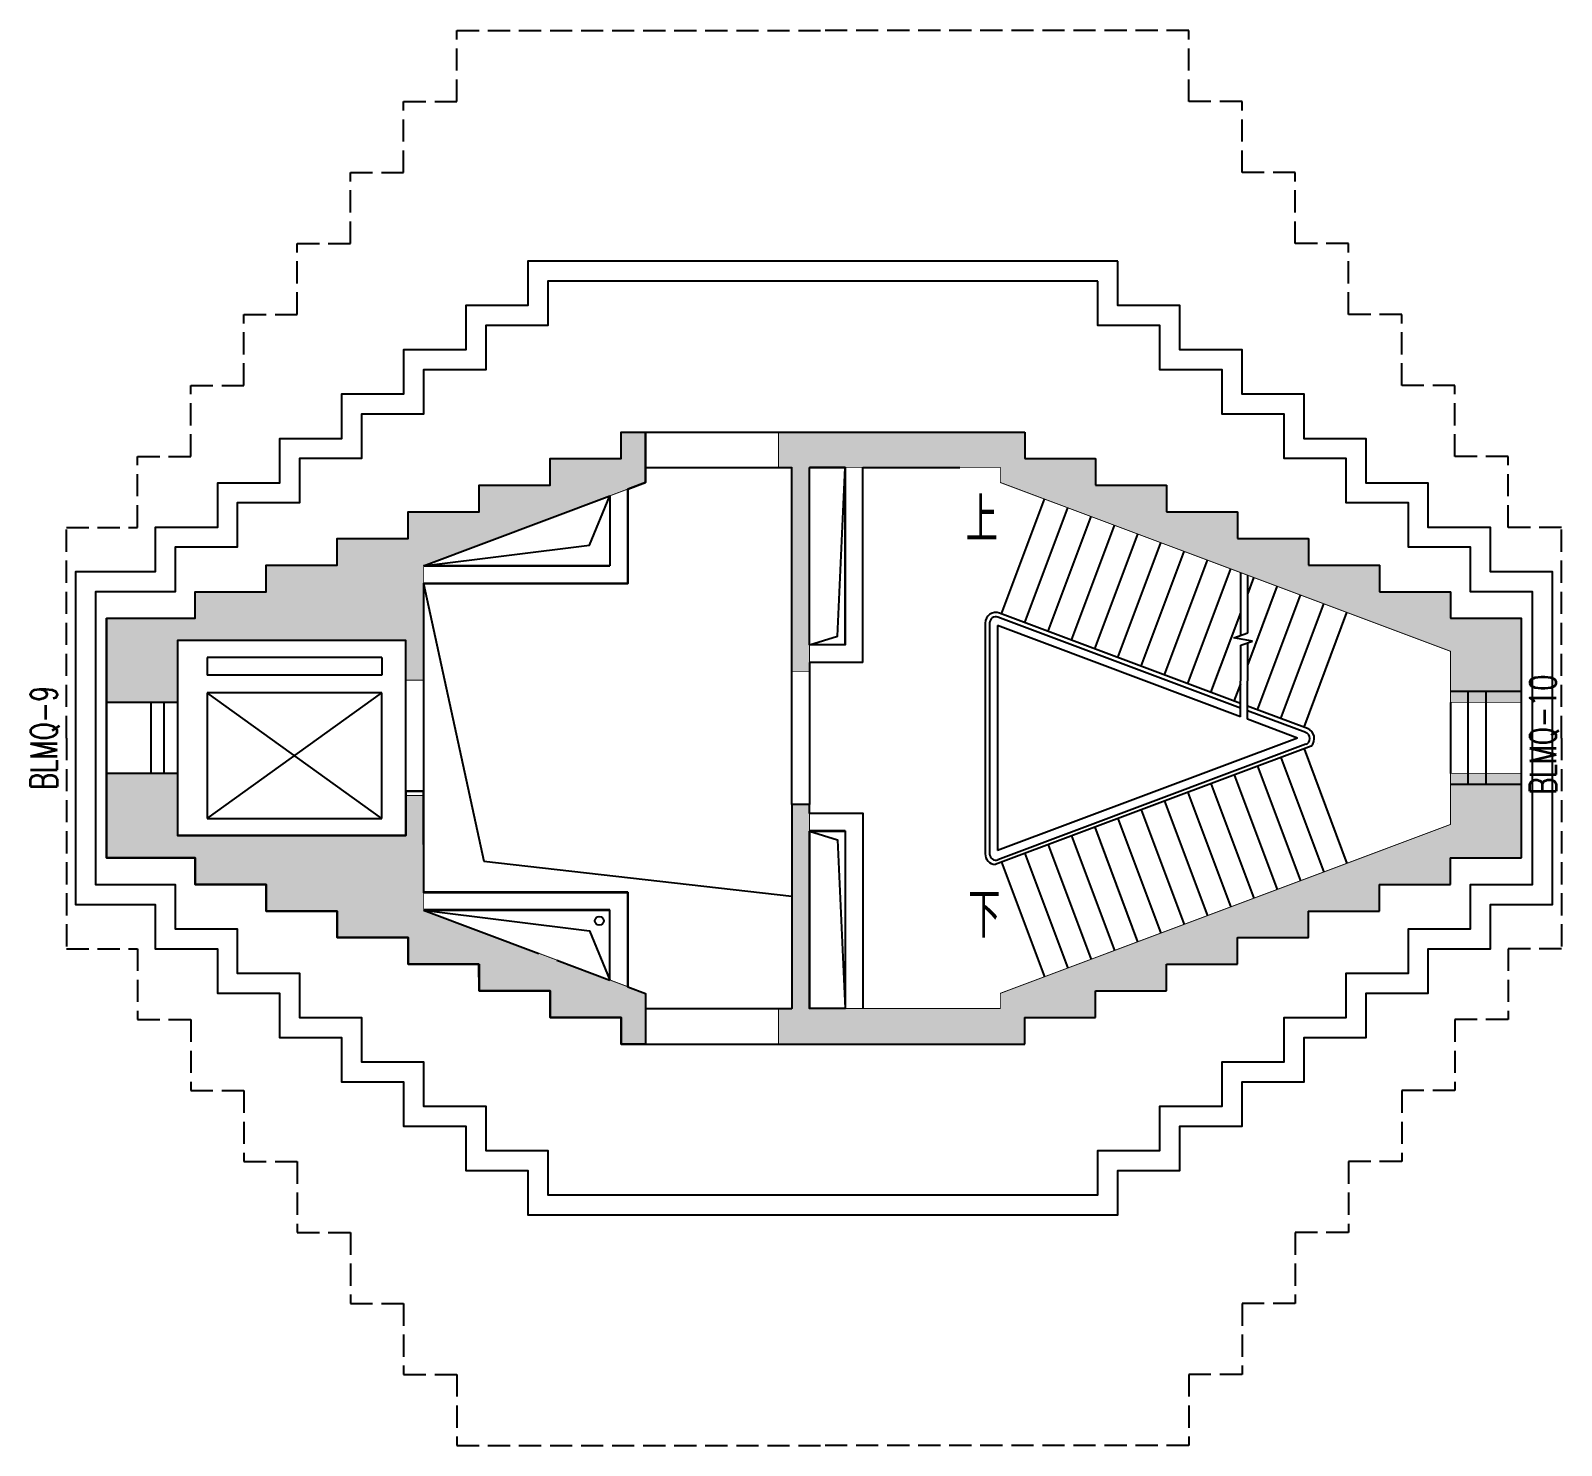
# Model space of a CAD drawing. Extents: x 1616214 to 1692011, y 310267 to 413040.
# Drawn here: x 1673545 to 1690800, y 347528 to 363478 of the extents above; entities that cross this region are included whole.
import ezdxf

# ---------------------------------------------------------------- set-up
doc = ezdxf.new("R2010")
doc.units = 0
doc.header["$LTSCALE"] = 1000
doc.header["$MEASUREMENT"] = 0
doc.linetypes.add('DASH', pattern=[0.35, 0.25, -0.1])
doc.layers.add('body', color=30, linetype='Continuous')
doc.layers.add('消防', color=222, linetype='Continuous')
doc.styles.add('_TCH_DIM', font='SIMPLEX', dxfattribs={"bigfont": 'GBCBIG'})
doc.styles.add('_TCH_WINDOW', font='txt.shx', dxfattribs={"height": 3.5, "bigfont": 'hztxt.shx'})

msp = doc.modelspace()

# ---------------------------------------------------------------- hatches: boundary and pattern name
at = {"layer": 'body'}
for points in [[(1674400, 356855), (1675400, 356855), (1675400, 357155), (1676200, 357155), (1676200, 357455), (1677000, 357455), (1677000, 357754), (1677800, 357754), (1677800, 358055), (1678600, 358055), (1678600, 358355), (1679400, 358355), (1679400, 358655), (1680200, 358655), (1680200, 358955), (1680475, 358954), (1680475, 358384), (1677975, 357446), (1677975, 356155), (1677775, 356155), (1677775, 356605), (1675200, 356605), (1675200, 355905), (1674400, 355905)], [(1681975, 358955), (1684750, 358955), (1684750, 358655), (1685550, 358655), (1685550, 358354), (1686350, 358354), (1686350, 358055), (1687150, 358055), (1687150, 357755), (1687950, 357755), (1687950, 357455), (1688750, 357455), (1688750, 357155), (1689550, 357155), (1689550, 356855), (1690350, 356855), (1690350, 355905), (1689550, 355905), (1689550, 356481), (1684475, 358384), (1684475, 358555), (1682325, 358555), (1682325, 356255), (1682131, 356255), (1682131, 358555), (1681975, 358555)], [(1674400, 354155), (1675400, 354155), (1675400, 353855), (1676200, 353855), (1676200, 353555), (1677000, 353555), (1677000, 353255), (1677800, 353255), (1677800, 352955), (1678600, 352955), (1678600, 352655), (1679400, 352655), (1679400, 352355), (1680200, 352355), (1680200, 352055), (1680475, 352055), (1680475, 352625), (1677975, 353564), (1677975, 354855), (1677775, 354855), (1677775, 354405), (1675200, 354405), (1675200, 355105), (1674400, 355105)], [(1681975, 352055), (1684750, 352055), (1684750, 352355), (1685550, 352354), (1685550, 352655), (1686350, 352655), (1686350, 352955), (1687150, 352955), (1687150, 353255), (1687950, 353255), (1687950, 353555), (1688750, 353555), (1688750, 353855), (1689550, 353855), (1689550, 354155), (1690350, 354155), (1690350, 355105), (1689550, 355105), (1689550, 354529), (1684475, 352625), (1684475, 352455), (1682325, 352455), (1682325, 354755), (1682131, 354755), (1682131, 352455), (1681975, 352455)]]:
    msp.add_hatch(color=256, dxfattribs=at).paths.add_polyline_path(points)

# ---------------------------------------------------------------- linework, layer by layer
for p, q in [((1680200, 358653), (1680200, 358953)), ((1680200, 358953), (1680475, 358953)), ((1680475, 358953), (1684750, 358953)), ((1680475, 358553), (1680475, 358953)), ((1680475, 358383), (1680475, 358953)), ((1684750, 358953), (1684750, 358653)), ((1679400, 358353), (1679400, 358653)), ((1679400, 358653), (1680200, 358653)), ((1682725, 356555), (1682725, 358555)), ((1682925, 356355), (1682925, 358555)), ((1684750, 358653), (1685550, 358653)), ((1685550, 358653), (1685550, 358353)), ((1680275, 358308), (1680475, 358383)), ((1680475, 358553), (1682125, 358553)), ((1682125, 354753), (1682125, 358553)), ((1682325, 358553), (1682725, 358553)), ((1682325, 356553), (1682325, 358553)), ((1682725, 356553), (1682725, 358553)), ((1682925, 358553), (1684020, 358553)), ((1682925, 356353), (1682925, 358553)), ((1677975, 357445), (1680075, 358233)), ((1678600, 358053), (1678600, 358353)), ((1678600, 358353), (1679400, 358353)), ((1680075, 358234), (1680075, 357445)), ((1680275, 358308), (1680275, 357245)), ((1685550, 358353), (1686350, 358353)), ((1686350, 358353), (1686350, 358053)), ((1677800, 357753), (1677800, 358053)), ((1677800, 358053), (1678600, 358053)), ((1684490, 356903), (1684975, 358195)), ((1684752, 356805), (1685237, 358097)), ((1686350, 358053), (1687150, 358053)), ((1687150, 358053), (1687150, 357753)), ((1685015, 356706), (1685499, 357999)), ((1685277, 356608), (1685761, 357900)), ((1677000, 357453), (1677000, 357753)), ((1677000, 357753), (1677800, 357753)), ((1685539, 356510), (1686024, 357802)), ((1685801, 356411), (1686286, 357704)), ((1687150, 357753), (1687950, 357753)), ((1687950, 357753), (1687950, 357453)), ((1686063, 356313), (1686548, 357605)), ((1676200, 357153), (1676200, 357453)), ((1676200, 357453), (1677000, 357453)), ((1677975, 357445), (1680075, 357445)), ((1680075, 357445), (1677975, 357445)), ((1686326, 356215), (1686810, 357507)), ((1686588, 356117), (1687072, 357409)), ((1687186, 356661), (1687187, 357366)), ((1687950, 357453), (1688750, 357453)), ((1688750, 357453), (1688750, 357153)), ((1677975, 357245), (1677975, 356703)), ((1680275, 357245), (1677975, 357245)), ((1677975, 357245), (1678655, 354114)), ((1687264, 356689), (1687265, 357336)), ((1687264, 356325), (1687597, 357212)), ((1687265, 357125), (1687334, 357310)), ((1675400, 356853), (1675400, 357153)), ((1675400, 357153), (1676200, 357153)), ((1687374, 355822), (1687859, 357114)), ((1687636, 355723), (1688121, 357015)), ((1688750, 357153), (1689550, 357153)), ((1689550, 357153), (1689550, 356853)), ((1674400, 356853), (1675400, 356853)), ((1674400, 356853), (1674400, 354153)), ((1687184, 355839), (1684449, 356865)), ((1687184, 355893), (1684467, 356912)), ((1686850, 356018), (1687186, 356914)), ((1687899, 355625), (1688383, 356917)), ((1689550, 356853), (1690350, 356853)), ((1690350, 354155), (1690350, 356855)), ((1690350, 354153), (1690350, 356853)), ((1677975, 356703), (1677975, 354903)), ((1684305, 356799), (1684305, 354197)), ((1684355, 356799), (1684355, 354197)), ((1684445, 356771), (1684445, 354236)), ((1687184, 355743), (1684445, 356771)), ((1687107, 356633), (1687264, 356689)), ((1675200, 356603), (1675200, 354403)), ((1677775, 356603), (1675200, 356603)), ((1677775, 354903), (1677775, 356603)), ((1682725, 356555), (1682325, 356555)), ((1682725, 356553), (1682325, 356553)), ((1687317, 356596), (1687107, 356633)), ((1687184, 355743), (1687185, 356549)), ((1687185, 356549), (1687317, 356596)), ((1687263, 355714), (1687264, 356577)), ((1677505, 356411), (1675535, 356411)), ((1675535, 356411), (1675535, 356211)), ((1677505, 356411), (1677505, 356211)), ((1682925, 356355), (1682325, 356355)), ((1682325, 356353), (1682325, 354753)), ((1682925, 356353), (1682325, 356353)), ((1677505, 356211), (1675535, 356211)), ((1677505, 356011), (1675535, 356011)), ((1675535, 356011), (1675535, 354596)), ((1675535, 354596), (1677505, 356011)), ((1677505, 354596), (1675535, 356011)), ((1677505, 354596), (1677505, 356011)), ((1687112, 355920), (1687185, 356114)), ((1690350, 356028), (1689550, 356028)), ((1689750, 354978), (1689750, 356028)), ((1689950, 356028), (1689950, 354978)), ((1675200, 355903), (1674400, 355903)), ((1674900, 355903), (1674900, 355103)), ((1675050, 355103), (1675050, 355903)), ((1687937, 355610), (1687263, 355863)), ((1687920, 355564), (1687263, 355810)), ((1689550, 355905), (1689550, 355105)), ((1687824, 355503), (1687263, 355714)), ((1687824, 355503), (1684445, 354236)), ((1687979, 355412), (1684418, 354077)), ((1687920, 355433), (1684449, 354131)), ((1687636, 355284), (1688121, 353991)), ((1687899, 355382), (1688383, 354090)), ((1688048, 355438), (1688047, 355437)), ((1675200, 355103), (1674400, 355103)), ((1687374, 355185), (1687859, 353893)), ((1686850, 354989), (1687334, 353696)), ((1687112, 355087), (1687597, 353795)), ((1690350, 354978), (1689550, 354978)), ((1677975, 354903), (1677775, 354903)), ((1677975, 354903), (1677775, 354903)), ((1677775, 354903), (1677775, 354403)), ((1677975, 354303), (1677975, 354903)), ((1686325, 354792), (1686810, 353500)), ((1686588, 354890), (1687072, 353598)), ((1675535, 354596), (1677505, 354596)), ((1682325, 354753), (1682125, 354753)), ((1682125, 354753), (1682125, 352453)), ((1682325, 354753), (1682125, 354753)), ((1682325, 354653), (1682325, 354753)), ((1682925, 354653), (1682325, 354653)), ((1682925, 354655), (1682925, 352455)), ((1682925, 354653), (1682925, 352453)), ((1685801, 354595), (1686286, 353303)), ((1686063, 354694), (1686548, 353401)), ((1682725, 354455), (1682325, 354455)), ((1682325, 354455), (1682725, 354455)), ((1682325, 354453), (1682325, 352453)), ((1682725, 354453), (1682325, 354453)), ((1682725, 354455), (1682725, 352455)), ((1682725, 354455), (1682725, 352455)), ((1682725, 354453), (1682725, 352453)), ((1685539, 354497), (1686023, 353205)), ((1677775, 354403), (1675200, 354403)), ((1685015, 354300), (1685499, 353008)), ((1685277, 354399), (1685761, 353107)), ((1674400, 354153), (1675400, 354153)), ((1675400, 354153), (1675400, 353853)), ((1678655, 354114), (1682125, 353721)), ((1684490, 354104), (1684975, 352812)), ((1684752, 354202), (1685237, 352910)), ((1689550, 353853), (1689550, 354153)), ((1689550, 354153), (1690350, 354153)), ((1675400, 353853), (1676200, 353853)), ((1676200, 353853), (1676200, 353553)), ((1680275, 353762), (1677975, 353762)), ((1680275, 353762), (1680075, 353762)), ((1680275, 353765), (1680275, 352700)), ((1680275, 352699), (1680275, 353762)), ((1688750, 353553), (1688750, 353853)), ((1688750, 353853), (1689550, 353853)), ((1676200, 353553), (1677000, 353553)), ((1677000, 353553), (1677000, 353253)), ((1680075, 353565), (1677975, 353565)), ((1677975, 353562), (1679275, 353074)), ((1677975, 353562), (1680075, 353562)), ((1680075, 352775), (1680075, 353565)), ((1687950, 353253), (1687950, 353553)), ((1687950, 353553), (1688750, 353553)), ((1677000, 353253), (1677800, 353254)), ((1677800, 353254), (1677800, 352953)), ((1687150, 352953), (1687150, 353253)), ((1687150, 353253), (1687950, 353253)), ((1677800, 352953), (1678600, 352954)), ((1678600, 352954), (1678600, 352653)), ((1679475, 352999), (1680075, 352774)), ((1686350, 352654), (1686350, 352953)), ((1686350, 352953), (1687150, 352953)), ((1680275, 352699), (1680475, 352624)), ((1678600, 352653), (1679400, 352653)), ((1679400, 352653), (1679400, 352353)), ((1680475, 352624), (1680475, 352053)), ((1685550, 352353), (1685550, 352654)), ((1685550, 352654), (1686350, 352654)), ((1679400, 352353), (1680200, 352353)), ((1680200, 352353), (1680200, 352053)), ((1680475, 352453), (1680475, 352053)), ((1680475, 352453), (1682125, 352453)), ((1684750, 352053), (1684750, 352353)), ((1684750, 352353), (1685550, 352353)), ((1680200, 352053), (1680475, 352053)), ((1680475, 352053), (1684750, 352053))]:
    msp.add_line(p, q, dxfattribs=at)
at = {"layer": 'body', "linetype": 'DASH'}
for points in [[(1673950, 355503), (1673950, 357878), (1674750, 357878), (1674750, 358678), (1675350, 358678), (1675350, 359478), (1675950, 359478), (1675950, 360278), (1676550, 360278), (1676550, 361078), (1677150, 361078), (1677150, 361878), (1677750, 361878), (1677750, 362678), (1678350, 362678), (1678350, 363478), (1682475, 363478)], [(1690800, 355503), (1690800, 357878), (1690200, 357878), (1690200, 358678), (1689600, 358678), (1689600, 359478), (1689000, 359478), (1689000, 360278), (1688400, 360278), (1688400, 361078), (1687800, 361078), (1687800, 361878), (1687200, 361878), (1687200, 362678), (1686600, 362678), (1686600, 363478), (1682475, 363478)], [(1673950, 355503), (1673950, 353128), (1674750, 353128), (1674750, 352328), (1675350, 352328), (1675350, 351528), (1675950, 351528), (1675950, 350728), (1676550, 350728), (1676550, 349928), (1677150, 349928), (1677150, 349128), (1677750, 349128), (1677750, 348328), (1678350, 348328), (1678350, 347528), (1682475, 347528)], [(1690800, 355503), (1690800, 353128), (1690200, 353128), (1690200, 352328), (1689600, 352328), (1689600, 351528), (1689000, 351528), (1689000, 350728), (1688400, 350728), (1688400, 349928), (1687800, 349928), (1687800, 349128), (1687200, 349128), (1687200, 348328), (1686600, 348328), (1686600, 347528), (1682475, 347528)]]:
    msp.add_lwpolyline(points, dxfattribs=at)
at = {"layer": 'body'}
for points in [[(1685800, 360878), (1679150, 360878), (1679150, 360378), (1678450, 360378), (1678450, 359878), (1677750, 359878), (1677750, 359378), (1677050, 359378), (1677050, 358878), (1676350, 358878), (1676350, 358378), (1675650, 358378), (1675650, 357878), (1674950, 357878), (1674950, 357378), (1674050, 357378), (1674050, 353628), (1674950, 353628), (1674950, 353128), (1675650, 353128), (1675650, 352628), (1676350, 352628), (1676350, 352128), (1677050, 352128), (1677050, 351628), (1677750, 351628), (1677750, 351128), (1678450, 351128), (1678450, 350628), (1679150, 350628), (1679150, 350128), (1685800, 350128), (1685800, 350628), (1686500, 350628), (1686500, 351128), (1687200, 351128), (1687200, 351628), (1687900, 351628), (1687900, 352128), (1688600, 352128), (1688600, 352628), (1689300, 352628), (1689300, 353128), (1690000, 353128), (1690000, 353628), (1690700, 353628), (1690700, 357378), (1690000, 357378), (1690000, 357878), (1689300, 357878), (1689300, 358378), (1688600, 358378), (1688600, 358878), (1687900, 358878), (1687900, 359378), (1687200, 359378), (1687200, 359878), (1686500, 359878), (1686500, 360378), (1685800, 360378), (1685800, 360878)], [(1682725, 358553), (1682325, 358553)], [(1682325, 356553), (1682640, 356653), (1682725, 358553)], [(1677975, 357245), (1680275, 357245), (1680275, 358309)], [(1677975, 357445), (1679844, 357679), (1680075, 358233)], [(1682325, 354655), (1682925, 354655), (1682925, 352455)], [(1682325, 354453), (1682640, 354354), (1682725, 352453)], [(1680275, 353765), (1677975, 353765)], [(1677975, 353562), (1679844, 353328), (1680075, 352774)], [(1682725, 352453), (1682325, 352453)]]:
    msp.add_lwpolyline(points, dxfattribs=at)
for points in [[(1685575, 360653), (1679375, 360653), (1679375, 360153), (1678675, 360153), (1678675, 359653), (1677975, 359653), (1677975, 359153), (1677275, 359153), (1677275, 358653), (1676575, 358653), (1676575, 358153), (1675875, 358153), (1675875, 357653), (1675175, 357653), (1675175, 357153), (1674275, 357153), (1674275, 353853), (1675175, 353853), (1675175, 353353), (1675875, 353353), (1675875, 352853), (1676575, 352853), (1676575, 352353), (1677275, 352353), (1677275, 351853), (1677975, 351853), (1677975, 351353), (1678675, 351353), (1678675, 350853), (1679375, 350853), (1679375, 350353), (1685575, 350353), (1685575, 350853), (1686275, 350853), (1686275, 351353), (1686975, 351353), (1686975, 351853), (1687675, 351853), (1687675, 352353), (1688375, 352353), (1688375, 352853), (1689075, 352853), (1689075, 353353), (1689775, 353353), (1689775, 353853), (1690475, 353853), (1690475, 357153), (1689775, 357153), (1689775, 357653), (1689075, 357653), (1689075, 358153), (1688375, 358153), (1688375, 358653), (1687675, 358653), (1687675, 359153), (1686975, 359153), (1686975, 359653), (1686275, 359653), (1686275, 360153), (1685575, 360153)], [(1674400, 356853), (1675400, 356853), (1675400, 357153), (1676200, 357153), (1676200, 357453), (1677000, 357453), (1677000, 357753), (1677800, 357753), (1677800, 358053), (1678600, 358053), (1678600, 358353), (1679400, 358353), (1679400, 358653), (1680200, 358653), (1680200, 358953), (1680475, 358953), (1680475, 358383), (1680275, 358308), (1680275, 357245), (1677975, 357245), (1677975, 354903), (1677775, 354903), (1677775, 356603), (1675200, 356603), (1675200, 354403), (1677775, 354403), (1677775, 354903), (1677975, 354903), (1677975, 353762), (1680275, 353762), (1680275, 352699), (1680475, 352624), (1680475, 352053), (1680200, 352053), (1680200, 352353), (1679400, 352353), (1679400, 352653), (1678600, 352653), (1678599, 352954), (1677800, 352953), (1677800, 353254), (1677000, 353254), (1677000, 353553), (1676200, 353553), (1676200, 353853), (1675400, 353853), (1675400, 354153), (1674400, 354153)], [(1682325, 358553), (1682725, 358553), (1682725, 356553), (1682325, 356553)], [(1682325, 354453), (1682725, 354453), (1682725, 352453), (1682325, 352453)]]:
    msp.add_lwpolyline(points, close=True, dxfattribs=at)
at = {"layer": 'body', "const_width": 10}
for points in [[(1674400, 356855), (1675400, 356855), (1675400, 357155), (1676200, 357155), (1676200, 357455), (1677000, 357455), (1677000, 357754), (1677800, 357754), (1677800, 358055), (1678600, 358055), (1678600, 358355), (1679400, 358355), (1679400, 358655), (1680200, 358655), (1680200, 358955), (1680475, 358954), (1680475, 358384), (1677975, 357446), (1677975, 356155), (1677775, 356155), (1677775, 356605), (1675200, 356605), (1675200, 355905), (1674400, 355905)], [(1681975, 358955), (1684750, 358955), (1684750, 358655), (1685550, 358655), (1685550, 358354), (1686350, 358354), (1686350, 358055), (1687150, 358055), (1687150, 357755), (1687950, 357755), (1687950, 357455), (1688750, 357455), (1688750, 357155), (1689550, 357155), (1689550, 356855), (1690350, 356855), (1690350, 355905), (1689550, 355905), (1689550, 356481), (1684475, 358384), (1684475, 358555), (1682325, 358555), (1682325, 356255), (1682131, 356255), (1682131, 358555), (1681975, 358555)], [(1674400, 354155), (1675400, 354155), (1675400, 353855), (1676200, 353855), (1676200, 353555), (1677000, 353555), (1677000, 353255), (1677800, 353255), (1677800, 352955), (1678600, 352955), (1678600, 352655), (1679400, 352655), (1679400, 352355), (1680200, 352355), (1680200, 352055), (1680475, 352055), (1680475, 352625), (1677975, 353564), (1677975, 354855), (1677775, 354855), (1677775, 354405), (1675200, 354405), (1675200, 355105), (1674400, 355105)], [(1681975, 352055), (1684750, 352055), (1684750, 352355), (1685550, 352354), (1685550, 352655), (1686350, 352655), (1686350, 352955), (1687150, 352955), (1687150, 353255), (1687950, 353255), (1687950, 353555), (1688750, 353555), (1688750, 353855), (1689550, 353855), (1689550, 354155), (1690350, 354155), (1690350, 355105), (1689550, 355105), (1689550, 354529), (1684475, 352625), (1684475, 352455), (1682325, 352455), (1682325, 354755), (1682131, 354755), (1682131, 352455), (1681975, 352455)]]:
    msp.add_lwpolyline(points, close=True, dxfattribs=at)
at = {"layer": 'body'}
for points in [[(1684630, 357889, 0, 0, 0), (1685644, 357509, 120, 0, 0), (1686065, 357351, 0, 0, 0)], [(1684630, 353602, 0, 0, 0), (1685644, 353983, 120, 0, 0), (1686065, 354141, 0, 0, 0)]]:
    msp.add_lwpolyline(points, format="xyseb", dxfattribs=at)
for centre, radius, start, end in [((1684425, 356799), 120, 69.444, 180), ((1684425, 356799), 70, 69.444, 180), ((1687895, 355498), 70, 290.556, 69.444), ((1687895, 355498), 120, 314.1125, 69.444), ((1684425, 354197), 120, 180, 266.9996), ((1684425, 354197), 70, 180, 290.556)]:
    msp.add_arc(centre, radius, start, end, dxfattribs=at)
at = {"layer": '消防', "linetype": 'Continuous'}
msp.add_circle((1679955, 353442), 50, dxfattribs=at)

# ---------------------------------------------------------------- texts
at = {"layer": 'body', "style": '_TCH_DIM'}
for s, p in [('上', (1684085, 357714)), ('下', (1684113, 353253))]:
    msp.add_text(s, height=506, dxfattribs=at).set_placement(p)
at = {"layer": 'body', "style": '_TCH_WINDOW', "width": 0.705882}
for s, p in [('BLMQ-10', (1690741, 354868)), ('BLMQ-9', (1673843, 354921))]:
    msp.add_text(s, height=297.5, rotation=90, dxfattribs=at).set_placement(p)

doc.saveas('drawing.dxf')
